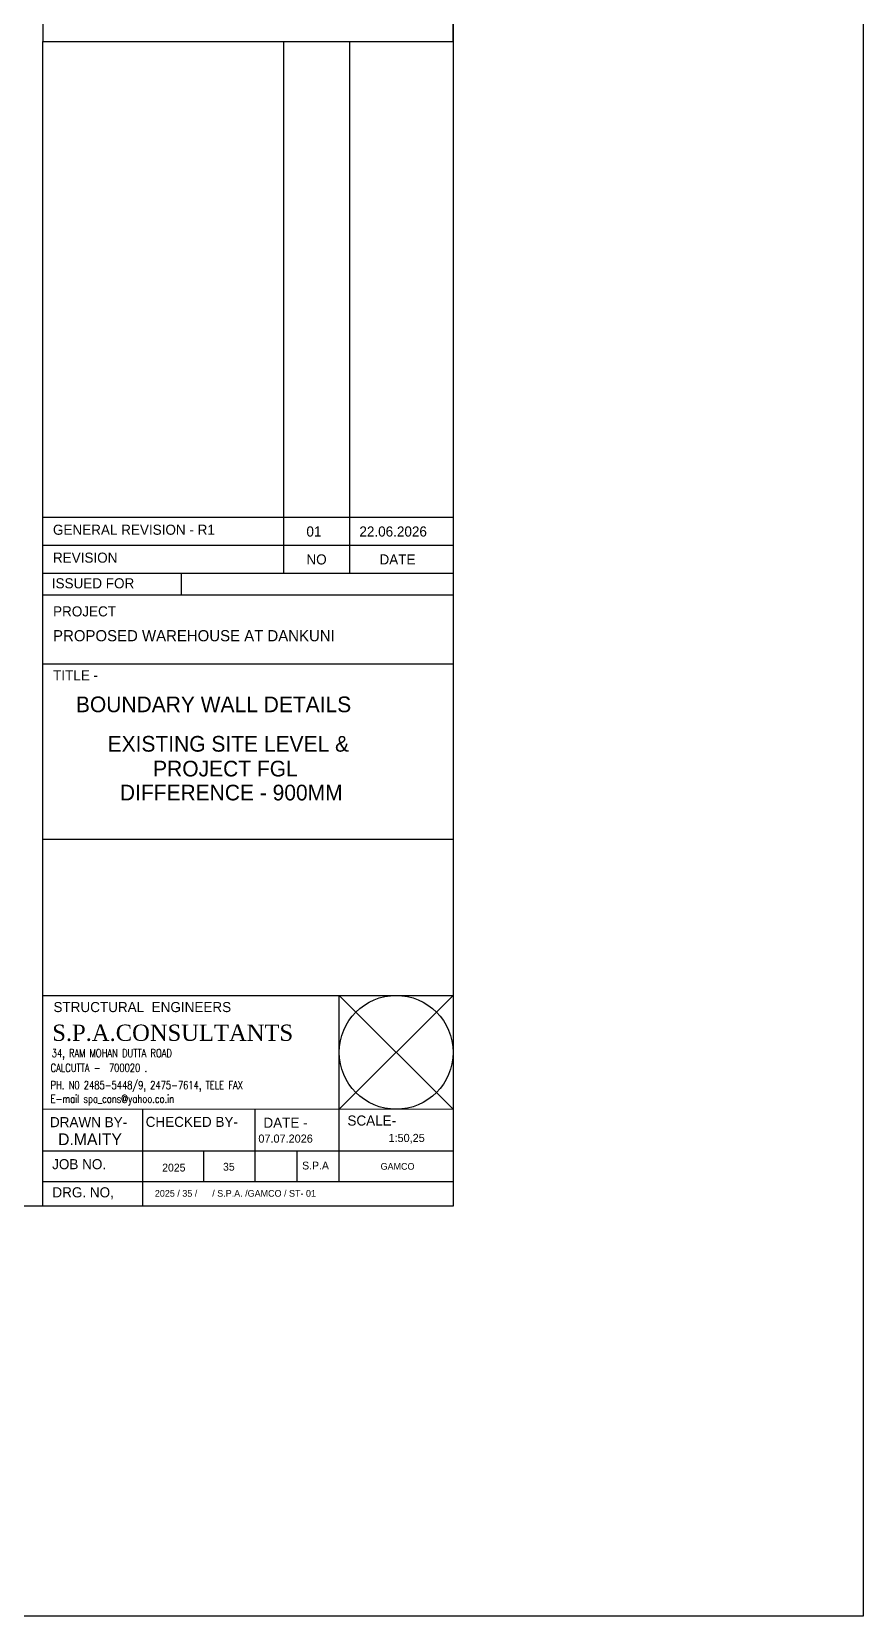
# Model space of a CAD drawing. Header units: millimetres. Extents: x 10240532 to 10287860, y -6299828 to -6258144.
# Drawn here: x 10275696 to 10287860, y -6299828 to -6276652 of the extents above; entities that cross this region are included whole.
import ezdxf
from ezdxf.enums import TextEntityAlignment as Align

# ---------------------------------------------------------------- set-up
doc = ezdxf.new("R2010")
doc.units = ezdxf.units.MM
doc.header["$LTSCALE"] = 5
for name, color, linetype in [('col', 1, 'Continuous'), ('DIM', 191, 'Continuous'), ('NAMEPL', 1, 'Continuous'), ('NAMEPLATE', 4, 'Continuous'), ('TXT', 7, 'Continuous')]:
    doc.layers.add(name, color=color, linetype=linetype)
doc.styles.add('rai', font='comsc.ttf', dxfattribs={"height": 150})
doc.styles.add('SOUMEN', font='romanc.shx', dxfattribs={"width": 0.75, "height": 150})
doc.styles.add('style5', font='ANTQUAI.TTF', dxfattribs={"height": 300})
doc.styles.add('TIMES', font='supef___.ttf')
doc.styles.add('XX', font='times.ttf', dxfattribs={"height": 250})

msp = doc.modelspace()

# ---------------------------------------------------------------- linework, layer by layer
at = {"color": 140, "linetype": 'Continuous', "lineweight": 0}
msp.add_line((10275860.2, -6292411.3), (10281859.9, -6292411.3), dxfattribs=at)
at = {"layer": 'DIM', "color": 7}
msp.add_lwpolyline([(10240531.5, -6258144.4), (10287859.9, -6258144.4), (10287859.9, -6299827.8), (10240531.5, -6299827.8)], close=True, dxfattribs=at)
at = {"layer": 'NAMEPL', "color": 4, "lineweight": -2}
msp.add_line((10276007.2, -6276796.8), (10281859.9, -6276796.8), dxfattribs=at)
at = {"layer": 'NAMEPLATE', "color": 4}
for p, q in [((10275860.2, -6293827.8), (10275859.9, -6276796.8)), ((10275860.2, -6276796.8), (10281859.9, -6276796.8)), ((10279386.3, -6284570.3), (10279386, -6276796.8)), ((10280349.3, -6284570.3), (10280349, -6276796.8)), ((10275860.2, -6283753.6), (10281859.9, -6283753.6)), ((10275860.2, -6284161.9), (10281859.9, -6284161.9)), ((10275860.2, -6284570.3), (10281859.9, -6284570.3)), ((10277889.5, -6284887.6), (10277889.5, -6284570.3)), ((10275860.2, -6284887.6), (10281859.9, -6284887.6)), ((10275860.2, -6285899.5), (10281859.9, -6285899.5)), ((10275860.2, -6288460.6), (10281859.9, -6288460.6)), ((10275860.2, -6290746.5), (10281859.9, -6290746.5)), ((10280195, -6292411.3), (10280195, -6290746.5)), ((10281859.9, -6290746.5), (10280195, -6292411.3)), ((10280195, -6290746.5), (10281859.9, -6292411.3)), ((10277318.9, -6292411.3), (10277318.9, -6293827.8)), ((10278960.7, -6292411.3), (10278960.7, -6293022.2)), ((10280195, -6293466.5), (10280195, -6292411.3)), ((10275860.2, -6293022.2), (10281859.9, -6293022.2)), ((10278211.6, -6293022.2), (10278211.6, -6293466.5)), ((10278960.4, -6293022.2), (10278960.4, -6293466.5)), ((10279575.4, -6293022.2), (10279575.4, -6293466.5)), ((10275860.2, -6293466.5), (10281859.9, -6293466.5))]:
    msp.add_line(p, q, dxfattribs=at)
for points in [[(10246531.5, -6264144.4), (10281859.9, -6264144.4), (10281859.9, -6293827.8), (10246531.5, -6293827.8)], [(10275859.9, -6276796.8), (10281859.9, -6276796.8), (10281859.9, -6268741.9), (10275859.9, -6268741.9)]]:
    msp.add_lwpolyline(points, close=True, dxfattribs=at)
msp.add_circle((10281027.4, -6291578.9), 832.4, dxfattribs=at)

# ---------------------------------------------------------------- texts
at = {"layer": 'col', "color": 50, "style": 'style5'}
msp.add_text('PROPOSED WAREHOUSE AT DANKUNI', height=163.58, dxfattribs=at).set_placement((10276008.9, -6285567.4))
at = {"layer": 'col', "color": 5, "lineweight": 0, "style": 'XX'}
msp.add_text('S.P.A.CONSULTANTS', height=237.84, dxfattribs=at).set_placement((10275997, -6291411.5))
at = {"layer": 'NAMEPL', "color": 7, "lineweight": 0, "style": 'TIMES'}
for s, height, p in [('GENERAL REVISION - R1', 147.591, (10276007.2, -6284009.5)), ('01', 147.59, (10279714.5, -6284035.5)), ('22.06.2026', 147.59, (10280489.4, -6284035.5))]:
    msp.add_text(s, height=height, dxfattribs=at).set_placement(p)
at = {"layer": 'NAMEPL', "lineweight": 0, "style": 'TIMES'}
for s, height, p in [('REVISION', 147.59, (10276007.2, -6284417.9)), ('NO', 147.59, (10279714.5, -6284443.9)), ('DATE', 147.59, (10280783, -6284443.9)), ('ISSUED FOR', 147.59, (10275990.4, -6284793)), ('PROJECT', 147.59, (10276008.9, -6285203.5)), ('STRUCTURAL  ENGINEERS', 147.591, (10276014.6, -6290990.7)), ('DRAWN BY-   ', 147.591, (10275963.5, -6292673.8)), ('CHECKED BY-', 147.591, (10277363.8, -6292670.2)), ('DATE -', 147.59, (10279085.6, -6292682.6)), ('SCALE-', 147.59, (10280314.3, -6292650.6)), ('JOB NO.', 147.59, (10275995.3, -6293288.6)), ('DRG. NO,', 147.59, (10275999, -6293700.5))]:
    msp.add_text(s, height=height, dxfattribs=at).set_placement(p)
at = {"layer": 'NAMEPL', "linetype": 'Continuous', "lineweight": 0, "style": 'TIMES'}
msp.add_text('TITLE -', height=147.59, dxfattribs=at).set_placement((10276008.9, -6286137.7))
at = {"layer": 'NAMEPL', "color": 62, "linetype": 'Continuous', "lineweight": 0, "style": 'TIMES'}
msp.add_text('BOUNDARY WALL DETAILS', height=229.586, dxfattribs=at).set_placement((10276343.2, -6286604.6))
at = {"layer": 'NAMEPL', "color": 6, "linetype": 'Continuous', "lineweight": 0, "style": 'TIMES'}
for s, p in [('EXISTING SITE LEVEL &', (10278572.4, -6287181.6)), ('PROJECT FGL ', (10278572.4, -6287544.1)), (' DIFFERENCE - 900MM', (10278572.4, -6287894.6))]:
    msp.add_text(s, height=229.586, dxfattribs=at).set_placement(p, align=Align.CENTER)
at = {"layer": 'NAMEPL', "color": 3, "lineweight": 0, "style": 'style5'}
for s, height, p in [('07.07.2026', 118.92, (10279012, -6292900.2)), ('1:50,25', 118.92, (10280914.7, -6292890.8)), ('2025', 114.51, (10277604.9, -6293322.5)), ('35', 114.51, (10278494.8, -6293309.9)), ('S.P.A', 114.51, (10279652.2, -6293292.5)), ('GAMCO', 98.15, (10280799.4, -6293296.5)), ('2025 / 35 /      / S.P.A. /GAMCO / ST- 01', 98.148, (10277497.9, -6293691.2))]:
    msp.add_text(s, height=height, dxfattribs=at).set_placement(p)
at = {"layer": 'TXT', "color": 43, "lineweight": 0, "style": 'SOUMEN', "width": 0.75}
for s, p in [('34, RAM MOHAN DUTTA ROAD', (10275989.1, -6291650.2)), ('CALCUTTA -  700020 . ', (10275973.1, -6291865.1)), ('PH. N0 2485-5448/9, 2475-7614, TELE FAX', (10275973.1, -6292118.2)), ('E-mail spa_cons@yahoo.co.in', (10275973.1, -6292317.7))]:
    msp.add_text(s, height=118.92, dxfattribs=at).set_placement(p)
at = {"layer": 'TXT', "color": 13, "lineweight": 0, "style": 'rai'}
msp.add_text('D.MAITY', height=172.19, dxfattribs=at).set_placement((10276082.4, -6292936.4))

doc.saveas('drawing.dxf')
